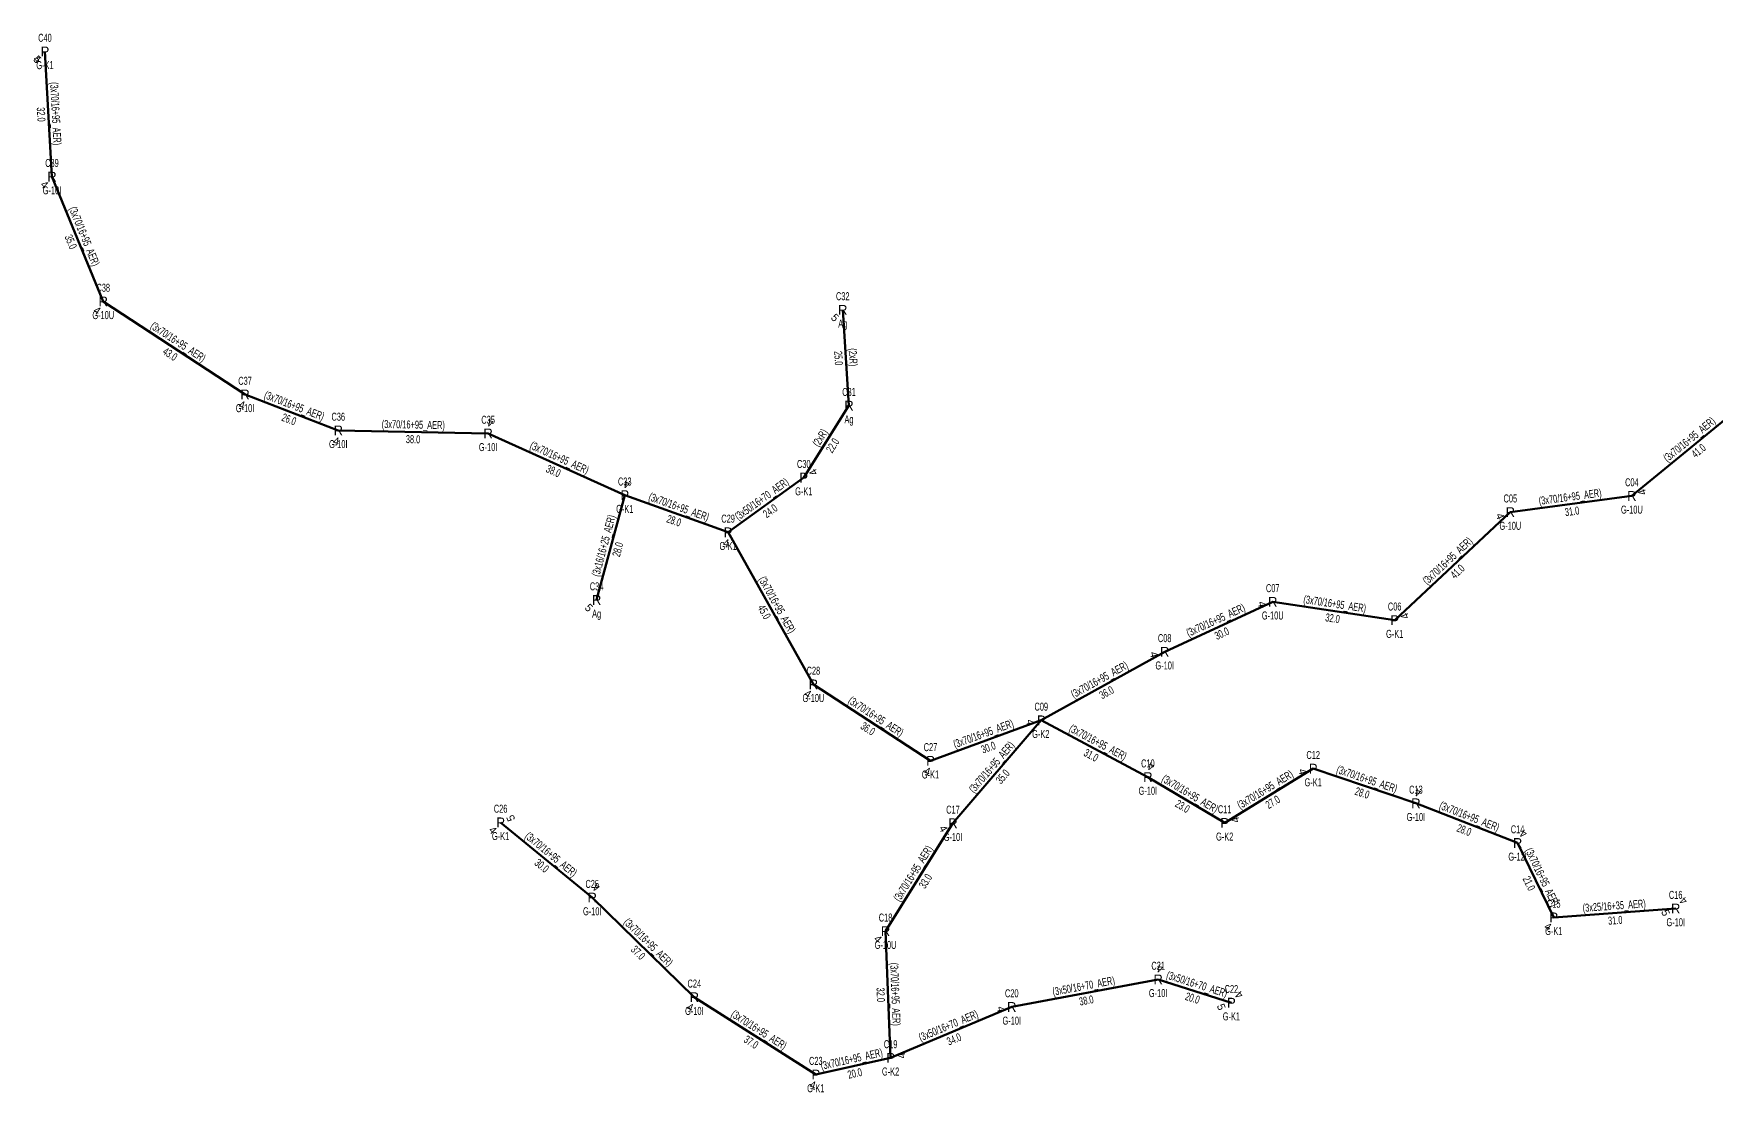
# Model space of a CAD drawing. Header units: millimetres. Extents: x 431745 to 436691, y 4033035 to 4040054.
# Drawn here: x 434207.5 to 434638.5, y 4038381.6 to 4038652.7 of the extents above; entities that cross this region are included whole.
import ezdxf
from ezdxf.enums import TextEntityAlignment as Align

# ---------------------------------------------------------------- set-up
doc = ezdxf.new("R2010")
doc.units = ezdxf.units.MM
doc.layers.add('DIREK_AG_MEVCUT', color=120, linetype='Continuous', lineweight=25)
doc.layers.add('HAT_AG_HAVAI_MEVCUT', color=126, linetype='Continuous', lineweight=50)
doc.styles.add('Direk', font='B_CAD')
doc.styles.get("Standard").update_dxf_attribs({"font": 'Arial'})

msp = doc.modelspace()

# ---------------------------------------------------------------- linework, layer by layer
at = {"layer": 'HAT_AG_HAVAI_MEVCUT'}
for p, q in [((434210.381918, 4038648.101095), (434212.17904, 4038616.053135)), ((434212.17904, 4038616.053135), (434225.310923, 4038584.106088)), ((434225.310923, 4038584.106088), (434261.628168, 4038560.278684)), ((434414.717089, 4038581.940496), (434416.315513, 4038557.426688)), ((434261.628168, 4038560.278684), (434285.506075, 4038551.085948)), ((434616.825864, 4038534.300171), (434648.611986, 4038560.354369)), ((434416.315513, 4038557.426688), (434404.733032, 4038538.984769)), ((434285.506075, 4038551.085948), (434323.884476, 4038550.311419)), ((434323.884476, 4038550.311419), (434358.889088, 4038534.492716)), ((434404.733032, 4038538.984769), (434385.348566, 4038524.991045)), ((434358.889088, 4038534.492716), (434351.673777, 4038507.662786)), ((434358.889088, 4038534.492716), (434385.348566, 4038524.991045)), ((434585.698506, 4038530.159259), (434616.825864, 4038534.300171)), ((434556.076935, 4038502.492722), (434585.698506, 4038530.159259)), ((434385.348566, 4038524.991045), (434407.191909, 4038486.062724)), ((434497.168343, 4038494.400054), (434524.843691, 4038507.19556)), ((434524.843691, 4038507.19556), (434556.076935, 4038502.492722)), ((434465.559, 4038476.855), (434497.168343, 4038494.400054)), ((434407.191909, 4038486.062724), (434437.185503, 4038466.487096)), ((434437.185503, 4038466.487096), (434465.559, 4038476.855)), ((434442.950831, 4038450.487849), (434465.559, 4038476.855)), ((434492.863082, 4038462.322204), (434465.559, 4038476.855)), ((434535.208207, 4038464.484394), (434512.533153, 4038450.587761)), ((434561.515811, 4038455.608029), (434535.208207, 4038464.484394)), ((434512.533153, 4038450.587761), (434492.863082, 4038462.322204)), ((434587.55843, 4038445.446892), (434561.515811, 4038455.608029)), ((434327.083189, 4038450.727856), (434350.556982, 4038431.469101)), ((434425.675262, 4038422.854696), (434442.950831, 4038450.487849)), ((434596.816355, 4038426.404168), (434587.55843, 4038445.446892)), ((434350.556982, 4038431.469101), (434376.696715, 4038405.955085)), ((434628.052443, 4038428.662198), (434596.816355, 4038426.404168)), ((434426.969147, 4038390.441953), (434425.675262, 4038422.854696)), ((434495.496779, 4038410.521311), (434458.002592, 4038403.469052)), ((434514.255802, 4038404.557794), (434495.496779, 4038410.521311)), ((434376.696715, 4038405.955085), (434407.814008, 4038386.165369)), ((434458.002592, 4038403.469052), (434426.969147, 4038390.441953)), ((434407.814008, 4038386.165369), (434426.969147, 4038390.441953))]:
    msp.add_line(p, q, dxfattribs=at)

# ---------------------------------------------------------------- texts
at = {"layer": 'DIREK_AG_MEVCUT', "width": 0.53}
for s, p in [('C40', (434210.381918, 4038651.601095)), ('G-K1', (434210.381918, 4038644.601095)), ('C39', (434212.17904, 4038619.553135)), ('G-10I', (434212.17904, 4038612.553135)), ('C38', (434225.310923, 4038587.606088)), ('C32', (434414.717089, 4038585.440496)), ('G-10U', (434225.310923, 4038580.606088)), ('Ag', (434414.717089, 4038578.440496)), ('C37', (434261.628168, 4038563.778684)), ('C31', (434416.315513, 4038560.926688)), ('G-10I', (434261.628168, 4038556.778684)), ('C36', (434285.506075, 4038554.585948)), ('C35', (434323.884476, 4038553.811419)), ('Ag', (434416.315513, 4038553.926688)), ('G-10I', (434285.506075, 4038547.585948)), ('G-10I', (434323.884476, 4038546.811419)), ('C30', (434404.733032, 4038542.484769)), ('C33', (434358.889088, 4038537.992716)), ('C04', (434616.825864, 4038537.800171)), ('G-K1', (434404.733032, 4038535.484769)), ('C05', (434585.698506, 4038533.659259)), ('G-K1', (434358.889088, 4038530.992716)), ('C29', (434385.348566, 4038528.491045)), ('G-10U', (434616.825864, 4038530.800171)), ('G-10U', (434585.698506, 4038526.659259)), ('G-K1', (434385.348566, 4038521.491045)), ('C34', (434351.673777, 4038511.162786)), ('C07', (434524.843691, 4038510.69556)), ('C06', (434556.076935, 4038505.992722)), ('Ag', (434351.673777, 4038504.162786)), ('G-10U', (434524.843691, 4038503.69556)), ('C08', (434497.168343, 4038497.900054)), ('G-K1', (434556.076935, 4038498.992722)), ('C28', (434407.191909, 4038489.562724)), ('G-10I', (434497.168343, 4038490.900054)), ('G-10U', (434407.191909, 4038482.562724)), ('C09', (434465.559, 4038480.355)), ('G-K2', (434465.432239, 4038473.355)), ('C27', (434437.185503, 4038469.987096)), ('C12', (434535.208207, 4038467.984394)), ('G-K1', (434437.185503, 4038462.987096)), ('C10', (434492.863082, 4038465.822204)), ('G-10I', (434492.863082, 4038458.822204)), ('G-K1', (434535.208207, 4038460.984394)), ('C13', (434561.515811, 4038459.108029)), ('C26', (434327.083189, 4038454.227856)), ('C11', (434512.533153, 4038454.087761)), ('C17', (434442.950831, 4038453.987849)), ('G-10I', (434561.515811, 4038452.108029)), ('G-K1', (434327.083189, 4038447.227856)), ('G-10I', (434442.950831, 4038446.987849)), ('G-K2', (434512.533153, 4038447.087761)), ('C14', (434587.55843, 4038448.946892)), ('G-12I', (434587.55843, 4038441.946892)), ('C25', (434350.556982, 4038434.969101)), ('C15', (434596.816355, 4038429.904168)), ('C16', (434628.052443, 4038432.162198)), ('G-10I', (434350.556982, 4038427.969101)), ('C18', (434425.675262, 4038426.354696)), ('G-10I', (434628.052443, 4038425.162198)), ('G-K1', (434596.816355, 4038422.904168)), ('G-10U', (434425.675262, 4038419.354696)), ('C21', (434495.496779, 4038414.021311)), ('C24', (434376.696715, 4038409.455085)), ('C20', (434458.002592, 4038406.969052)), ('G-10I', (434495.496779, 4038407.021311)), ('C22', (434514.255802, 4038408.057794)), ('G-10I', (434376.696715, 4038402.455085)), ('G-10I', (434458.002592, 4038399.969052)), ('G-K1', (434514.255802, 4038401.057794)), ('C19', (434426.969147, 4038393.941953)), ('C23', (434407.814008, 4038389.665369)), ('G-K2', (434426.969147, 4038386.941953)), ('G-K1', (434407.814008, 4038382.665369))]:
    msp.add_text(s, height=2.05, dxfattribs=at).set_placement(p, align=Align.MIDDLE_CENTER)
at = {"layer": 'DIREK_AG_MEVCUT', "style": 'Direk'}
for s, p in [('P', (434210.381918, 4038648.101095)), ('R', (434212.17904, 4038616.053135)), ('R', (434225.310923, 4038584.106088)), ('R', (434414.717089, 4038581.940496)), ('R', (434261.628168, 4038560.278684)), ('R', (434416.315513, 4038557.426688)), ('R', (434285.506075, 4038551.085948)), ('R', (434323.884476, 4038550.311419)), ('P', (434404.733032, 4038538.984769)), ('P', (434358.889088, 4038534.492716)), ('R', (434616.825864, 4038534.300171)), ('R', (434585.698506, 4038530.159259)), ('P', (434385.348566, 4038524.991045)), ('R', (434351.673777, 4038507.662786)), ('R', (434524.843691, 4038507.19556)), ('P', (434556.076935, 4038502.492722)), ('R', (434497.168343, 4038494.400054)), ('R', (434407.191909, 4038486.062724)), ('P', (434465.559, 4038476.855)), ('P', (434437.185503, 4038466.487096)), ('P', (434535.208207, 4038464.484394)), ('R', (434492.863082, 4038462.322204)), ('R', (434561.515811, 4038455.608029)), ('P', (434327.083189, 4038450.727856)), ('R', (434442.950831, 4038450.487849)), ('P', (434512.533153, 4038450.587761)), ('R', (434587.55843, 4038445.446892)), ('R', (434350.556982, 4038431.469101)), ('R', (434628.052443, 4038428.662198)), ('P', (434596.816355, 4038426.404168)), ('R', (434425.675262, 4038422.854696)), ('R', (434495.496779, 4038410.521311)), ('R', (434376.696715, 4038405.955085)), ('R', (434458.002592, 4038403.469052)), ('P', (434514.255802, 4038404.557794)), ('P', (434426.969147, 4038390.441953)), ('P', (434407.814008, 4038386.165369))]:
    msp.add_text(s, height=2.5, dxfattribs=at).set_placement(p, align=Align.MIDDLE_CENTER)
at = {"layer": 'DIREK_AG_MEVCUT', "color": 32, "style": 'Direk'}
for s, rotation, p in [('5', 316.60478, (434208.458243, 4038646.066525)), ('4', 315.000001, (434208.402019, 4038646.121196)), ('4', 316.60478, (434210.255364, 4038614.018566)), ('4', 326.172596, (434223.752183, 4038581.780077)), ('5', 315.000001, (434412.73719, 4038579.960596)), ('4', 343.365749, (434260.826637, 4038557.59586)), ('4', 527.840815, (434324.474236, 4038553.048604)), ('4', 349.471918, (434284.994466, 4038548.333085)), ('4', 530.123325, (434359.369367, 4038537.251218)), ('4', 478.934526, (434407.183517, 4038540.339436)), ('4', 469.67026, (434619.462472, 4038535.242669)), ('4', 291.522733, (434583.093744, 4038529.132022)), ('4', 350.123325, (434384.868288, 4038522.232543)), ('4', 282.406569, (434522.109078, 4038506.593987)), ('5', 315.000001, (434349.693878, 4038505.682886)), ('4', 471.522733, (434558.681697, 4038503.519959)), ('4', 284.516433, (434494.457731, 4038493.698212)), ('4', 329.648763, (434405.77707, 4038483.646481)), ('4', 280.036356, (434462.801847, 4038476.367035)), ('4', 343.434556, (434436.387195, 4038463.803311)), ('4', 524.590625, (434493.607081, 4038465.021549)), ('4', 285.751235, (434532.513348, 4038463.724303)), ('4', 529.342798, (434562.033622, 4038458.359732)), ('5', 112.500002, (434329.670052, 4038451.79937)), ('4', 465.751235, (434515.228011, 4038451.347852)), ('4', 315.000001, (434325.10329, 4038448.747957)), ('4', 298.993696, (434440.501746, 4038449.130652)), ('4', 507.963724, (434589.043707, 4038447.820487)), ('4', 517.847016, (434351.612808, 4038434.062405)), ('4', 495.000001, (434630.032342, 4038430.642097)), ('5', 292.500002, (434625.465581, 4038427.590685)), ('4', 315.000001, (434423.695364, 4038420.874797)), ('4', 327.963724, (434595.331078, 4038424.030573)), ('4', 531.182239, (434495.925997, 4038413.288217)), ('4', 337.847016, (434375.640889, 4038403.36178)), ('4', 281.385752, (434455.257695, 4038402.916294)), ('5', 292.500002, (434511.668939, 4038403.48628)), ('4', 495.000001, (434516.235701, 4038406.537693)), ('4', 461.385752, (434429.714044, 4038390.994711)), ('4', 343.772399, (434407.031538, 4038383.476923))]:
    msp.add_text(s, height=2, rotation=rotation, dxfattribs=at).set_placement(p, align=Align.MIDDLE_CENTER)
at = {"layer": 'HAT_AG_HAVAI_MEVCUT', "lineweight": 30, "width": 0.53}
for s, rotation, p in [('(3x70/16+95_AER)', 273.209557, (434212.129146, 4038632.124705)), ('(3x70/16+95_AER)', 292.34519, (434219.531155, 4038600.40277)), ('(3x70/16+95_AER)', 326.731495, (434243.935824, 4038572.903079)), ('(2xR)', 273.730693, (434416.3645, 4038569.738899)), ('(3x70/16+95_AER)', 338.943834, (434273.872512, 4038556.475561)), ('(3x70/16+95_AER)', 358.843849, (434304.712426, 4038551.548511)), ('(2xR)', 417.869049, (434409.804463, 4038548.657806)), ('(3x70/16+95_AER)', 39.340518, (434632.180087, 4038547.984653)), ('(3x70/16+95_AER)', 335.681628, (434341.736818, 4038543.176648)), ('(3x50/16+70_AER)', 395.82567, (434394.543276, 4038532.677088)), ('(3x70/16+95_AER)', 340.246647, (434372.406103, 4038530.541863)), ('(3x70/16+95_AER)', 7.577638, (434601.150096, 4038533.072292)), ('(3x16/16+25_AER)', 434.947704, (434354.460597, 4038521.298496)), ('(3x70/16+95_AER)', 43.045464, (434570.307529, 4038516.947181)), ('(3x70/16+95_AER)', 299.297524, (434397.011515, 4038505.942828)), ('(3x70/16+95_AER)', 351.43721, (434540.586873, 4038505.684666)), ('(3x70/16+95_AER)', 24.813135, (434510.649306, 4038501.569336)), ('(3x70/16+95_AER)', 29.032863, (434480.951157, 4038486.370717)), ('(3x70/16+95_AER)', 326.86911, (434422.653277, 4038476.986721)), ('(3x70/16+95_AER)', 20.07271, (434451.080521, 4038472.469417)), ('(3x70/16+95_AER)', 331.975535, (434479.610412, 4038470.338937)), ('(3x70/16+95_AER)', 49.388993, (434453.609641, 4038464.224707)), ('(3x70/16+95_AER)', 341.355254, (434548.633753, 4038460.851603)), ('(3x70/16+95_AER)', 329.181247, (434503.133593, 4038457.184956)), ('(3x70/16+95_AER)', 391.502467, (434523.426525, 4038458.260802)), ('(3x70/16+95_AER)', 338.685593, (434574.846083, 4038451.31932)), ('(3x70/16+95_AER)', 320.633298, (434339.359224, 4038441.755615)), ('(3x70/16+95_AER)', 57.98739, (434433.592305, 4038437.121862)), ('(3x70/16+95_AER)', 295.927446, (434592.951838, 4038436.297177)), ('(3x25/16+35_AER)', 364.134671, (434612.373113, 4038428.380971)), ('(3x70/16+95_AER)', 315.69403, (434364.220565, 4038419.32037)), ('(3x70/16+95_AER)', 272.285977, (434427.171528, 4038406.682228)), ('(3x50/16+70_AER)', 342.364475, (434505.133807, 4038408.349605)), ('(3x50/16+70_AER)', 370.652274, (434476.592565, 4038407.830533)), ('(3x70/16+95_AER)', 327.544795, (434392.711506, 4038396.777466)), ('(3x50/16+70_AER)', 382.771501, (434442.156871, 4038397.73925)), ('(3x70/16+95_AER)', 12.58548, (434417.206366, 4038389.133237))]:
    msp.add_text(s, height=2.05, rotation=rotation, dxfattribs=at).set_placement(p, align=Align.CENTER)
for s, rotation, p in [('32.0', 273.209557, (434210.431812, 4038632.029525)), ('35.0', 292.34519, (434217.958808, 4038599.756454)), ('43.0', 326.731495, (434243.003267, 4038571.481693)), ('25.0', 273.730693, (434414.668102, 4038569.628285)), ('26.0', 338.943834, (434273.261731, 4038554.889072)), ('38.0', 358.843849, (434304.678125, 4038549.848857)), ('22.0', 417.869049, (434411.244082, 4038547.753651)), ('41.0', 39.340518, (434633.257764, 4038546.669887)), ('38.0', 335.681628, (434341.036747, 4038541.627487)), ('28.0', 340.246647, (434371.831551, 4038528.941897)), ('24.0', 395.82567, (434395.538322, 4038531.298725)), ('31.0', 7.577638, (434601.374274, 4038531.387138)), ('28.0', 434.947704, (434356.102268, 4038520.857005)), ('41.0', 43.045464, (434571.467912, 4038515.7048)), ('45.0', 299.297524, (434395.528961, 4038505.110941)), ('32.0', 351.43721, (434540.333754, 4038504.003615)), ('30.0', 24.813135, (434511.362728, 4038500.026278)), ('36.0', 29.032863, (434481.776186, 4038484.884337)), ('36.0', 326.86911, (434421.724136, 4038475.5631)), ('30.0', 20.07271, (434451.663982, 4038470.872679)), ('31.0', 331.975535, (434478.81167, 4038468.838267)), ('35.0', 49.388993, (434454.90019, 4038463.118143)), ('28.0', 341.355254, (434548.090264, 4038459.24082)), ('23.0', 329.181247, (434502.262642, 4038455.725009)), ('27.0', 391.502467, (434524.314835, 4038456.811352)), ('28.0', 338.685593, (434574.228158, 4038449.735601)), ('30.0', 320.633298, (434338.280946, 4038440.441341)), ('33.0', 57.98739, (434435.033788, 4038436.220682)), ('21.0', 295.927446, (434591.422946, 4038435.553882)), ('31.0', 364.134671, (434612.495685, 4038426.685395)), ('37.0', 315.69403, (434363.033132, 4038418.103816)), ('32.0', 272.285977, (434425.472881, 4038406.61442)), ('38.0', 370.652274, (434476.906807, 4038406.159829)), ('20.0', 342.364475, (434504.618774, 4038406.7295)), ('37.0', 327.544795, (434391.799218, 4038395.342987)), ('34.0', 382.771501, (434442.814868, 4038396.171755)), ('20.0', 12.58548, (434417.576789, 4038387.474084))]:
    msp.add_text(s, height=2.05, rotation=rotation, dxfattribs=at).set_placement(p, align=Align.TOP_CENTER)

doc.saveas('drawing.dxf')
